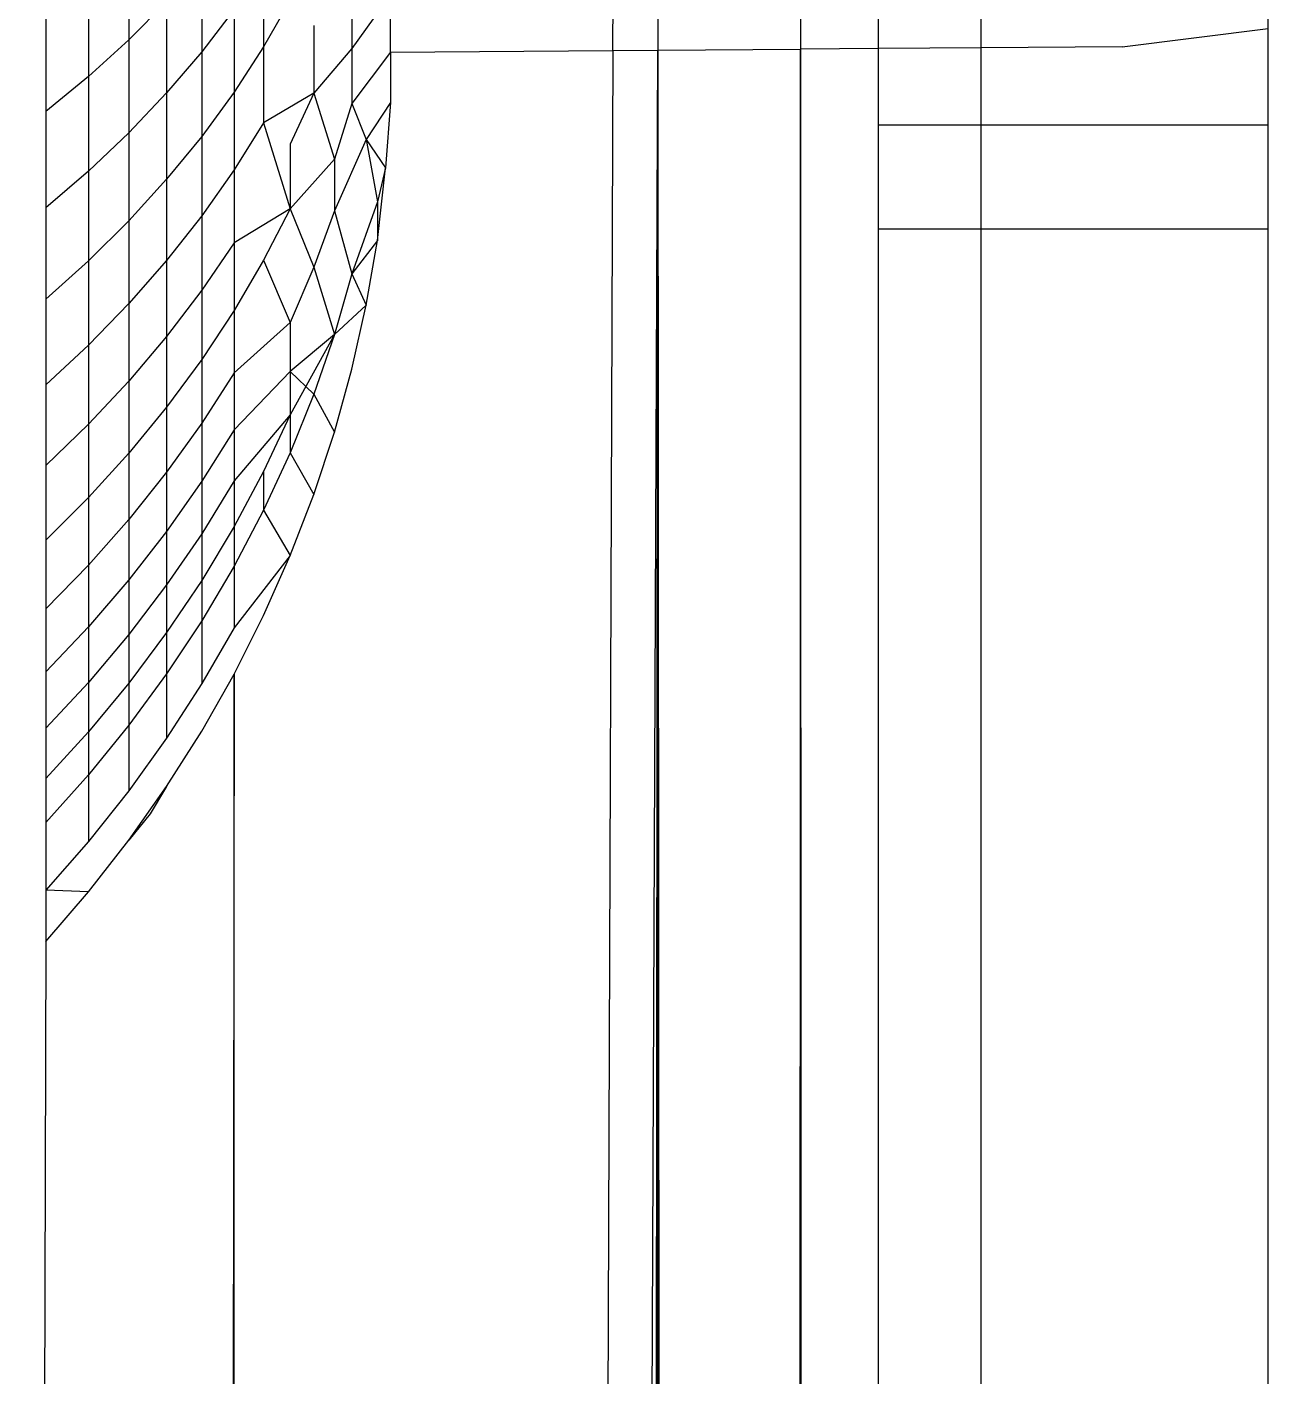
# Model space of a CAD drawing. Header units: inches. Extents: x 17 to 4615, y 5 to 3256.
# Drawn here: x 1649.232 to 1650.252, y 2587.46 to 2588.569 of the extents above; entities that cross this region are included whole.
import ezdxf

# ---------------------------------------------------------------- set-up
doc = ezdxf.new("R2010")
doc.units = ezdxf.units.IN
doc.header["$MEASUREMENT"] = 0

msp = doc.modelspace()

# ---------------------------------------------------------------- linework, layer by layer
for p, q in [((1649.3162, 2588.6382), (1649.3162, 2588.558)), ((1649.3761, 2588.6214), (1649.3761, 2588.5481)), ((1649.4269, 2588.6186), (1649.4269, 2588.5523)), ((1649.283, 2588.6096), (1649.283, 2588.5279)), ((1649.4995, 2588.5999), (1649.4995, 2588.5509)), ((1649.5311, 2588.5951), (1649.4995, 2588.5509)), ((1649.5311, 2588.5479), (1649.5311, 2588.5951)), ((1649.714, 2588.5493), (1649.7141, 2588.595)), ((1649.7509, 2588.5949), (1649.7509, 2588.5495)), ((1649.8681, 2588.5949), (1649.8681, 2588.5504)), ((1649.9324, 2588.5509), (1649.9324, 2588.5948)), ((1650.0166, 2588.5515), (1650.0166, 2588.5948)), ((1650.2525, 2588.5674), (1650.2525, 2588.5946)), ((1649.2478, 2588.5822), (1649.2478, 2588.4991)), ((1649.3472, 2588.5892), (1649.3162, 2588.558)), ((1649.3472, 2588.5892), (1649.3472, 2588.5144)), ((1649.4027, 2588.5829), (1649.3761, 2588.5481)), ((1649.4027, 2588.5829), (1649.4027, 2588.515)), ((1649.4488, 2588.5904), (1649.4269, 2588.5523)), ((1649.4682, 2588.5698), (1649.4682, 2588.5141)), ((1650.1325, 2588.5523), (1650.2525, 2588.5674)), ((1650.2525, 2588.4879), (1650.2525, 2588.5674)), ((1649.2324, 2463.306), (1649.7509, 2588.5495)), ((1649.3162, 2588.558), (1649.283, 2588.5279)), ((1649.3162, 2588.558), (1649.3162, 2588.4817)), ((1649.3761, 2588.5481), (1649.3472, 2588.5144)), ((1649.3761, 2588.5481), (1649.3761, 2588.4787)), ((1649.4269, 2588.5523), (1649.4027, 2588.515)), ((1649.4269, 2588.5523), (1649.4269, 2588.4898)), ((1649.4995, 2588.5509), (1649.4682, 2588.5141)), ((1649.4995, 2588.5509), (1649.4995, 2588.5057)), ((1649.5311, 2588.5479), (1649.4995, 2588.5057)), ((1649.5311, 2588.5479), (1649.714, 2588.5493)), ((1649.5311, 2588.5479), (1649.5311, 2588.5064)), ((1649.714, 2588.5493), (1649.6873, 2581.6144)), ((1649.7014, 2537.4301), (1649.7509, 2588.5495)), ((1649.714, 2588.5493), (1649.7509, 2588.5495)), ((1649.7465, 2418.9322), (1649.7509, 2588.5495)), ((1649.7509, 2588.5495), (1649.8681, 2588.5504)), ((1649.7509, 2588.5495), (1649.8263, 2490.8964)), ((1649.8681, 2588.5504), (1649.8263, 2490.8964)), ((1649.9324, 2588.5509), (1649.8681, 2588.5504)), ((1649.8712, 2432.6773), (1649.8681, 2588.5504)), ((1649.8681, 2588.5504), (1649.9324, 2419.1023)), ((1650.0166, 2588.5515), (1649.9324, 2588.5509)), ((1649.9324, 2588.4879), (1649.9324, 2588.5509)), ((1650.1325, 2588.5523), (1650.0166, 2588.5515)), ((1650.0166, 2588.4879), (1650.0166, 2588.5515)), ((1649.283, 2588.5279), (1649.2478, 2588.4991)), ((1649.283, 2588.5279), (1649.283, 2588.4502)), ((1649.3472, 2588.5144), (1649.3162, 2588.4817)), ((1649.3472, 2588.5144), (1649.3472, 2588.4435)), ((1649.4027, 2588.515), (1649.3761, 2588.4787)), ((1649.4027, 2588.515), (1649.4027, 2588.4511)), ((1649.4682, 2588.5141), (1649.4269, 2588.4898)), ((1649.4682, 2588.5141), (1649.4488, 2588.4723)), ((1649.4682, 2588.5141), (1649.4851, 2588.4599)), ((1649.4995, 2588.5057), (1649.4851, 2588.4599)), ((1649.4995, 2588.5057), (1649.5113, 2588.476)), ((1649.5311, 2588.5064), (1649.5113, 2588.476)), ((1649.5311, 2588.5064), (1649.5271, 2588.4528)), ((1649.2478, 2588.4991), (1649.2478, 2588.4199)), ((1649.3162, 2588.4817), (1649.283, 2588.4502)), ((1649.3162, 2588.4817), (1649.3162, 2588.4094)), ((1649.4269, 2588.4898), (1649.4027, 2588.4511)), ((1649.4269, 2588.4898), (1649.4488, 2588.4192)), ((1649.9324, 2588.4023), (1649.9324, 2588.4879)), ((1650.0166, 2588.4879), (1649.9324, 2588.4879)), ((1650.2525, 2588.4879), (1650.0166, 2588.4879)), ((1650.0166, 2588.4023), (1650.0166, 2588.4879)), ((1650.2525, 2588.4023), (1650.2525, 2588.4879)), ((1649.3761, 2588.4787), (1649.3472, 2588.4435)), ((1649.3761, 2588.4787), (1649.3761, 2588.4134)), ((1649.4488, 2588.4723), (1649.4488, 2588.4192)), ((1649.5113, 2588.476), (1649.4851, 2588.4175)), ((1649.5113, 2588.476), (1649.5271, 2588.4528)), ((1649.5113, 2588.476), (1649.5205, 2588.4249)), ((1649.4851, 2588.4599), (1649.4488, 2588.4192)), ((1649.4851, 2588.4599), (1649.4851, 2588.4175)), ((1649.283, 2588.4502), (1649.2478, 2588.4199)), ((1649.283, 2588.4502), (1649.283, 2588.3765)), ((1649.4027, 2588.4511), (1649.3761, 2588.4134)), ((1649.4027, 2588.4511), (1649.4027, 2588.3912)), ((1649.5205, 2588.3932), (1649.5271, 2588.4528)), ((1649.5271, 2588.4528), (1649.5205, 2588.4249)), ((1649.3472, 2588.4435), (1649.3162, 2588.4094)), ((1649.3472, 2588.4435), (1649.3472, 2588.3767)), ((1649.2478, 2588.4199), (1649.2478, 2588.3449)), ((1649.4488, 2588.4192), (1649.4027, 2588.3912)), ((1649.4488, 2588.4192), (1649.4269, 2588.3769)), ((1649.4488, 2588.4192), (1649.4682, 2588.3712)), ((1649.4851, 2588.4175), (1649.4682, 2588.3712)), ((1649.4851, 2588.4175), (1649.4995, 2588.3657)), ((1649.5205, 2588.4249), (1649.4995, 2588.3657)), ((1649.5205, 2588.4249), (1649.5205, 2588.3932)), ((1649.3162, 2588.4094), (1649.283, 2588.3765)), ((1649.3162, 2588.4094), (1649.3162, 2588.3413)), ((1649.3761, 2588.4134), (1649.3472, 2588.3767)), ((1649.3761, 2588.4134), (1649.3761, 2588.3522)), ((1649.5205, 2588.3932), (1649.4995, 2588.3657)), ((1649.5113, 2588.3401), (1649.5205, 2588.3932)), ((1650.0166, 2588.4023), (1649.9324, 2588.4023)), ((1649.9324, 2419.1023), (1649.9324, 2588.4023)), ((1650.2525, 2588.4023), (1650.0166, 2588.4023)), ((1650.0166, 2419.1023), (1650.0166, 2588.4023)), ((1650.2525, 2579.7776), (1650.2525, 2588.4023)), ((1649.4027, 2588.3912), (1649.3761, 2588.3522)), ((1649.4027, 2588.3912), (1649.4027, 2588.3356)), ((1649.283, 2588.3765), (1649.2478, 2588.3449)), ((1649.283, 2588.3765), (1649.283, 2588.3072)), ((1649.3472, 2588.3767), (1649.3162, 2588.3413)), ((1649.3472, 2588.3767), (1649.3472, 2588.3143)), ((1649.4269, 2588.3769), (1649.4027, 2588.3356)), ((1649.4269, 2588.3769), (1649.4488, 2588.3257)), ((1649.4682, 2588.3712), (1649.4488, 2588.3257)), ((1649.4682, 2588.3712), (1649.4851, 2588.3159)), ((1649.4995, 2588.3657), (1649.4851, 2588.3159)), ((1649.4995, 2588.3657), (1649.5113, 2588.3401)), ((1649.3761, 2588.3522), (1649.3472, 2588.3143)), ((1649.3761, 2588.3522), (1649.3761, 2588.2953)), ((1649.2478, 2588.3449), (1649.2478, 2588.2744)), ((1649.3162, 2588.3413), (1649.283, 2588.3072)), ((1649.3162, 2588.3413), (1649.3162, 2588.2776)), ((1649.5113, 2588.3401), (1649.4851, 2588.3159)), ((1649.4995, 2588.2875), (1649.5113, 2588.3401)), ((1649.4027, 2588.3356), (1649.3761, 2588.2953)), ((1649.4027, 2588.3356), (1649.4027, 2588.2843)), ((1649.4488, 2588.3257), (1649.4027, 2588.2843)), ((1649.4488, 2588.3257), (1649.4488, 2588.2855)), ((1649.4851, 2588.3159), (1649.4488, 2588.2499)), ((1649.4851, 2588.3159), (1649.4488, 2588.2855)), ((1649.4851, 2588.3159), (1649.4682, 2588.2669)), ((1649.283, 2588.3072), (1649.2478, 2588.2744)), ((1649.283, 2588.3072), (1649.283, 2588.2423)), ((1649.3472, 2588.3143), (1649.3162, 2588.2776)), ((1649.3472, 2588.3143), (1649.3472, 2588.2562)), ((1649.3761, 2588.2953), (1649.3472, 2588.2562)), ((1649.3761, 2588.2953), (1649.3761, 2588.2429)), ((1649.4027, 2588.2843), (1649.3761, 2588.2429)), ((1649.4488, 2588.2855), (1649.4027, 2588.2376)), ((1649.4027, 2588.2843), (1649.4027, 2588.2376)), ((1649.4488, 2588.2855), (1649.4488, 2588.2499)), ((1649.4682, 2588.2669), (1649.4488, 2588.2855)), ((1649.4851, 2588.2356), (1649.4995, 2588.2875)), ((1649.2478, 2588.2744), (1649.2478, 2588.2083)), ((1649.3162, 2588.2776), (1649.283, 2588.2423)), ((1649.3162, 2588.2776), (1649.3162, 2588.2184)), ((1649.4682, 2588.2669), (1649.4488, 2588.2187)), ((1649.4682, 2588.2669), (1649.4851, 2588.2356)), ((1649.3472, 2588.2562), (1649.3162, 2588.2184)), ((1649.3472, 2588.2562), (1649.3472, 2588.2027)), ((1649.4488, 2588.2499), (1649.4027, 2588.1955)), ((1649.4488, 2588.2499), (1649.4269, 2588.2034)), ((1649.4488, 2588.2499), (1649.4488, 2588.2187)), ((1649.283, 2588.2423), (1649.2478, 2588.2083)), ((1649.283, 2588.2423), (1649.283, 2588.1819)), ((1649.3761, 2588.2429), (1649.3472, 2588.2027)), ((1649.3761, 2588.2429), (1649.3761, 2588.1952)), ((1649.4027, 2588.2376), (1649.3761, 2588.1952)), ((1649.4027, 2588.2376), (1649.4027, 2588.1955)), ((1649.4682, 2588.1844), (1649.4851, 2588.2356)), ((1649.3162, 2588.2184), (1649.283, 2588.1819)), ((1649.3162, 2588.2184), (1649.3162, 2588.1639)), ((1649.4488, 2588.2187), (1649.4269, 2588.1715)), ((1649.4488, 2588.2187), (1649.4682, 2588.1844)), ((1649.2478, 2588.2083), (1649.2478, 2588.1469)), ((1649.3472, 2588.2027), (1649.3162, 2588.1639)), ((1649.3472, 2588.2027), (1649.3472, 2588.154)), ((1649.3761, 2588.1952), (1649.3472, 2588.154)), ((1649.4027, 2588.1955), (1649.3761, 2588.1521)), ((1649.3761, 2588.1952), (1649.3761, 2588.1521)), ((1649.4269, 2588.2034), (1649.4027, 2588.1581)), ((1649.4027, 2588.1955), (1649.4027, 2588.1581)), ((1649.4269, 2588.2034), (1649.4269, 2588.1715)), ((1649.283, 2588.1819), (1649.2478, 2588.1469)), ((1649.283, 2588.1819), (1649.283, 2588.1263)), ((1649.4488, 2588.1342), (1649.4682, 2588.1844)), ((1649.4269, 2588.1715), (1649.4027, 2588.1254)), ((1649.4269, 2588.1715), (1649.4488, 2588.1342)), ((1649.3162, 2588.1639), (1649.283, 2588.1263)), ((1649.3162, 2588.1639), (1649.3162, 2588.1141)), ((1649.3472, 2588.154), (1649.3162, 2588.1141)), ((1649.3472, 2588.154), (1649.3472, 2588.11)), ((1649.3761, 2588.1521), (1649.3472, 2588.11)), ((1649.4027, 2588.1581), (1649.3761, 2588.1138)), ((1649.3761, 2588.1521), (1649.3761, 2588.1138)), ((1649.4027, 2588.1581), (1649.4027, 2588.1254)), ((1649.2478, 2588.1469), (1649.2478, 2588.0903)), ((1649.283, 2588.1263), (1649.2478, 2588.0903)), ((1649.283, 2588.1263), (1649.283, 2588.0757)), ((1649.4488, 2588.1342), (1649.4027, 2588.0749)), ((1649.4269, 2588.0849), (1649.4488, 2588.1342)), ((1649.4027, 2588.1254), (1649.3761, 2588.0805)), ((1649.4027, 2588.1254), (1649.4027, 2588.0749)), ((1649.3162, 2588.1141), (1649.283, 2588.0757)), ((1649.3162, 2588.1141), (1649.3162, 2588.0692)), ((1649.3472, 2588.11), (1649.3162, 2588.0692)), ((1649.3761, 2588.1138), (1649.3472, 2588.0709)), ((1649.3472, 2588.11), (1649.3472, 2588.0709)), ((1649.3761, 2588.1138), (1649.3761, 2588.0805)), ((1649.2478, 2588.0903), (1649.2478, 2588.0387)), ((1649.4027, 2588.0368), (1649.4269, 2588.0849)), ((1649.283, 2588.0757), (1649.2478, 2588.0387)), ((1649.283, 2588.0757), (1649.283, 2588.0299)), ((1649.3472, 2588.0709), (1649.3162, 2588.0294)), ((1649.3761, 2588.0805), (1649.3472, 2588.0369)), ((1649.3472, 2588.0709), (1649.3472, 2588.0369)), ((1649.3761, 2588.0805), (1649.3761, 2588.0289)), ((1649.4027, 2588.0749), (1649.3761, 2588.0289)), ((1649.3162, 2588.0692), (1649.283, 2588.0299)), ((1649.3162, 2588.0692), (1649.3162, 2588.0294)), ((1649.2478, 2588.0387), (1649.2478, 2587.9922)), ((1649.4027, 2588.0368), (1649.2324, 2475.9126)), ((1649.283, 2588.0299), (1649.2478, 2587.9922)), ((1649.283, 2588.0299), (1649.283, 2587.9894)), ((1649.3162, 2588.0294), (1649.283, 2587.9894)), ((1649.3472, 2588.0369), (1649.3162, 2587.9947)), ((1649.3162, 2588.0294), (1649.3162, 2587.9947)), ((1649.3472, 2588.0369), (1649.3472, 2587.9842)), ((1649.3761, 2588.0289), (1649.3472, 2587.9842)), ((1649.3761, 2587.9899), (1649.4027, 2588.0368)), ((1649.4027, 2419.4475), (1649.4027, 2588.0368)), ((1649.3162, 2587.9947), (1649.283, 2587.954)), ((1649.3162, 2587.9947), (1649.3162, 2587.9409)), ((1649.2478, 2587.9922), (1649.2478, 2587.9509)), ((1649.283, 2587.9894), (1649.2478, 2587.9509)), ((1649.283, 2587.9894), (1649.283, 2587.954)), ((1649.3472, 2587.9842), (1649.3162, 2587.9409)), ((1649.3472, 2587.9444), (1649.3761, 2587.9899)), ((1649.283, 2587.954), (1649.2478, 2587.9149)), ((1649.2478, 2587.9509), (1649.2478, 2587.9149)), ((1649.283, 2587.954), (1649.283, 2587.8992)), ((1649.3162, 2587.9409), (1649.283, 2587.8992)), ((1649.3162, 2587.9003), (1649.3472, 2587.9444)), ((1649.3472, 2587.9444), (1649.3337, 2587.9219)), ((1649.3337, 2587.9219), (1649.3162, 2587.9003)), ((1649.2478, 2587.9149), (1649.2478, 2587.8592)), ((1649.283, 2587.8992), (1649.2478, 2587.8592)), ((1649.283, 2587.8579), (1649.3162, 2587.9003)), ((1649.283, 2587.8579), (1649.2478, 2587.8592)), ((1649.2478, 2587.8592), (1649.2478, 2587.8171)), ((1649.2478, 2587.8171), (1649.283, 2587.8579)), ((1649.2478, 2587.8171), (1649.2324, 2582.3523))]:
    msp.add_line(p, q)

doc.saveas('drawing.dxf')
